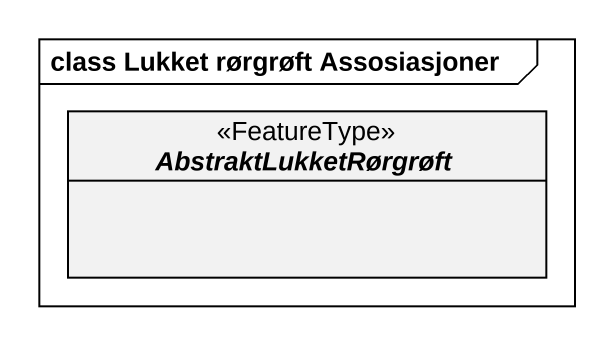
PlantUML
@startuml
mainframe class Lukket rørgrøft Assosiasjoner
hide circle
hide empty members
abstract class AbstraktLukketRørgrøft <<FeatureType>>
@enduml
